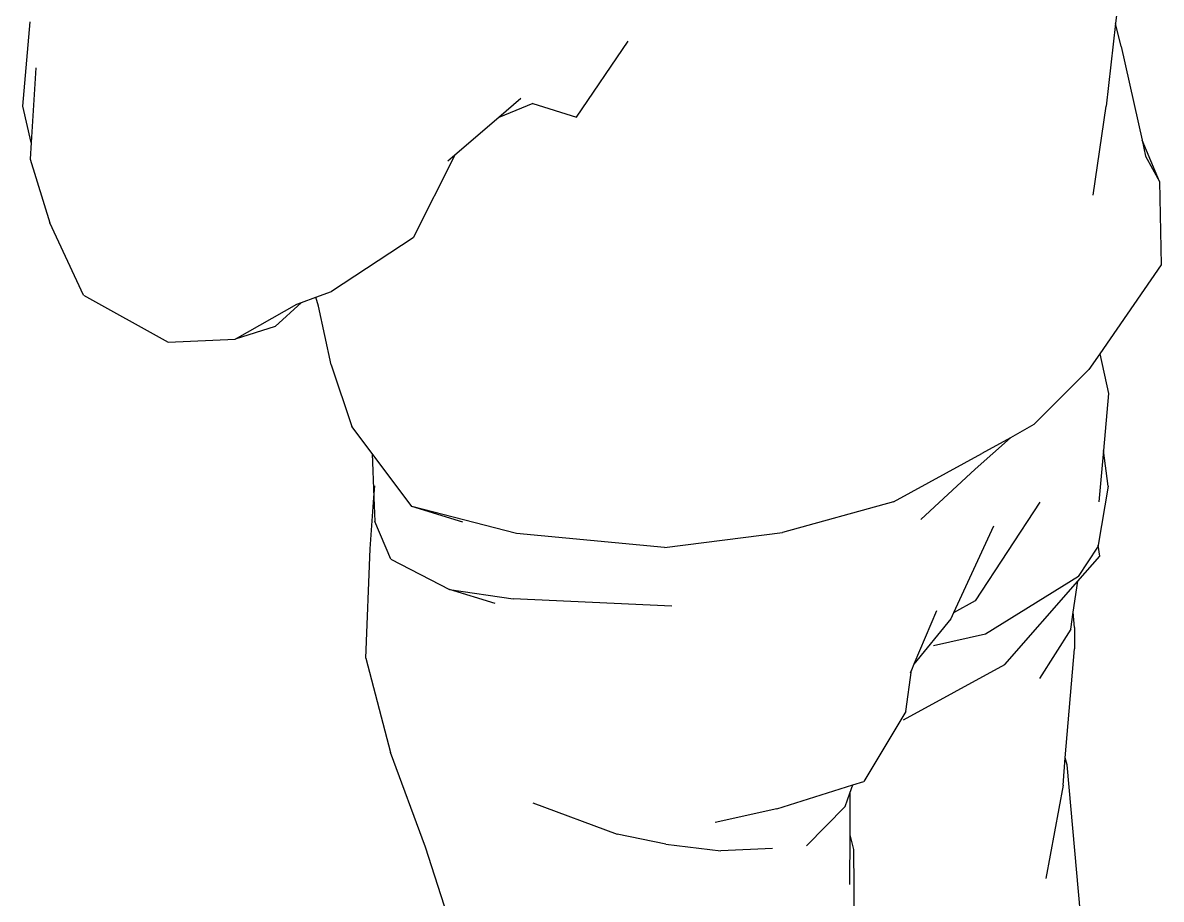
# Model space of a CAD drawing. Header units: millimetres. Extents: x -650 to 3773, y 316 to 2389.
# Drawn here: x 1581.8 to 1633.6, y 1873.1 to 1913 of the extents above; entities that cross this region are included whole.
import ezdxf

# ---------------------------------------------------------------- set-up
doc = ezdxf.new("R2010")
doc.units = ezdxf.units.MM

# ---------------------------------------------------------------- blocks, each defined once
blk = doc.blocks.new('A$Ca364616d')
for p, q in [((470.3, 329.89), (470.171, 328.771)), ((420.462, 325.01), (420.805, 328.845)), ((470.171, 328.771), (469.74, 325.01)), ((470.423, 327.731), (470.171, 328.771)), ((445.651, 324.522), (447.992, 327.973)), ((470.423, 327.731), (471.374, 323.466)), ((421.055, 326.758), (420.842, 323.364)), ((443.122, 325.371), (442.12, 324.508)), ((420.842, 323.364), (420.462, 325.01)), ((443.66, 325.133), (442.12, 324.508)), ((443.66, 325.133), (445.651, 324.522)), ((469.146, 320.976), (469.74, 325.01)), ((442.12, 324.508), (440.117, 322.786)), ((420.842, 323.361), (420.795, 322.614)), ((420.842, 323.364), (420.842, 323.361)), ((472.169, 321.593), (471.374, 323.466)), ((471.374, 323.466), (471.536, 322.737)), ((420.795, 322.614), (421.695, 319.711)), ((440.117, 322.786), (438.225, 319.028)), ((440.117, 322.786), (439.798, 322.512)), ((471.536, 322.737), (472.169, 321.593)), ((472.169, 321.593), (472.244, 317.807)), ((423.224, 316.431), (421.695, 319.711)), ((438.225, 319.028), (434.506, 316.591)), ((472.244, 317.807), (469.455, 313.762)), ((423.224, 316.431), (427.072, 314.293)), ((433.799, 316.333), (434.506, 316.591)), ((430.12, 314.423), (432.929, 316.015)), ((431.943, 314.996), (433.147, 316.094)), ((432.929, 316.015), (433.147, 316.094)), ((433.147, 316.094), (433.799, 316.333)), ((433.915, 315.928), (433.799, 316.333)), ((434.487, 313.259), (433.915, 315.928)), ((431.943, 314.996), (430.12, 314.423)), ((427.072, 314.293), (430.12, 314.423)), ((469.455, 313.762), (468.957, 313.041)), ((469.455, 313.762), (469.842, 311.953)), ((434.487, 313.259), (435.422, 310.453)), ((468.957, 313.041), (466.451, 310.54)), ((469.842, 311.953), (469.611, 309.364)), ((436.348, 309.22), (435.422, 310.453)), ((466.451, 310.54), (465.384, 309.944)), ((465.384, 309.944), (463.779, 308.51)), ((465.384, 309.944), (464.091, 309.223)), ((436.348, 309.22), (436.431, 307.232)), ((438.158, 306.81), (436.348, 309.22)), ((460.07, 307.032), (464.091, 309.223)), ((469.611, 309.364), (469.404, 307.036)), ((469.836, 307.736), (469.611, 309.364)), ((461.315, 306.224), (463.779, 308.51)), ((436.431, 307.232), (436.469, 307.76)), ((469.836, 307.736), (469.378, 305.063)), ((436.263, 304.886), (436.431, 307.232)), ((436.431, 307.232), (436.477, 306.13)), ((440.48, 306.107), (438.158, 306.81)), ((442.924, 305.594), (438.158, 306.81)), ((460.07, 307.032), (455.023, 305.634)), ((466.729, 307.011), (463.777, 302.531)), ((437.197, 304.418), (436.477, 306.13)), ((449.657, 304.958), (442.924, 305.594)), ((449.657, 304.958), (455.023, 305.634)), ((464.615, 305.927), (462.802, 301.979)), ((469.378, 305.063), (469.361, 304.963)), ((469.454, 304.562), (469.378, 305.063)), ((436.062, 299.918), (436.263, 304.886)), ((468.449, 303.416), (469.454, 304.562)), ((468.477, 303.639), (469.361, 304.963)), ((437.197, 304.418), (439.871, 303.043)), ((468.477, 303.639), (464.251, 301.007)), ((439.871, 303.043), (442.762, 302.617)), ((441.947, 302.412), (439.871, 303.043)), ((465.132, 299.634), (468.449, 303.416)), ((468.243, 302.02), (468.449, 303.416)), ((449.979, 302.288), (442.762, 302.617)), ((463.777, 302.531), (462.802, 301.979)), ((462.022, 302.072), (460.999, 299.649)), ((462.802, 301.979), (462.676, 301.704)), ((468.127, 301.239), (468.243, 302.02)), ((468.302, 301.315), (468.243, 302.02)), ((462.676, 301.704), (460.999, 299.649)), ((464.251, 301.007), (461.89, 300.478)), ((468.127, 301.239), (466.711, 299.003)), ((468.302, 301.315), (468.296, 300.352)), ((467.882, 295.39), (468.296, 300.352)), ((436.062, 299.918), (437.189, 295.637)), ((460.527, 297.12), (465.132, 299.634)), ((460.624, 297.499), (460.883, 299.375)), ((460.883, 299.375), (460.829, 299.247)), ((460.999, 299.649), (460.883, 299.375)), ((460.624, 297.499), (458.719, 294.317)), ((438.773, 291.325), (437.189, 295.637)), ((467.779, 294.152), (467.882, 295.39)), ((467.967, 295.068), (467.882, 295.39)), ((468.565, 288.296), (467.967, 295.068)), ((454.757, 293.069), (458.213, 294.158)), ((458.082, 293.788), (458.213, 294.158)), ((458.213, 294.158), (458.719, 294.317)), ((467.779, 294.152), (466.988, 289.901)), ((457.864, 293.173), (458.082, 293.788)), ((458.082, 293.788), (458.074, 291.893)), ((443.663, 293.342), (447.502, 291.921)), ((457.864, 293.173), (456.109, 291.386)), ((454.757, 293.069), (451.955, 292.443)), ((449.707, 291.465), (447.502, 291.921)), ((458.074, 291.893), (458.064, 289.628)), ((458.074, 291.893), (458.249, 291.23)), ((442.538, 279.783), (438.773, 291.325)), ((449.707, 291.465), (452.206, 291.169)), ((454.556, 291.264), (452.206, 291.169)), ((458.249, 291.23), (458.305, 285.217))]:
    blk.add_line(p, q)

msp = doc.modelspace()

# ---------------------------------------------------------------- block references
msp.add_blockref('A$Ca364616d', (1161.387, 1584.181))

doc.saveas('drawing.dxf')
